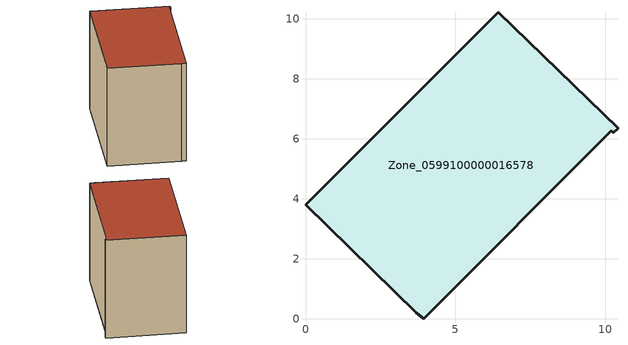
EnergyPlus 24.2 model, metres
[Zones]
Zone_0599100000016578
 floor ground (C_G): 3.95,0 3.7,0.2 0,3.8 6.42,10.21 10.42,6.34 10.27,6.19 10.2,6.26 z0
 wall outside (C_F): 3.7,0.2 3.95,0 10.2,6.26 10.27,6.19 10.42,6.34 6.42,10.21 0,3.8 3.7,0.2 z0:7.4
 roof outside (C_R): 10.42,6.34 6.42,10.21 0,3.8 3.7,0.2 3.95,0 10.2,6.26 10.27,6.19 z7.4
[BUILDING]
Pand.0599100000016578: North Axis=0; Terrain=City; Loads Convergence Tolerance Value=0.04; Temperature Convergence Tolerance Value=0.4; Solar Distribution=FullExterior; Maximum Number of Warmup Days=25; Minimum Number of Warmup Days=1
[Site:Location]
Rotterdam.The.Hague.AP_ZH_NLD Design_Conditions: Latitude=51.96; Longitude=4.45; Time Zone=1; Elevation=-4.5
[SITE:GROUNDTEMPERATURE:BUILDINGSURFACE]
18, 18, 18, 18, 18, 18, 18, 18, 18, 18, 18, 18
[MATERIAL] Thermal Absorptance=0.9; Solar Absorptance=0.7; Visible Absorptance=0.7
Name | Roughness | Thickness | Conductivity | Density | Specific Heat
G.TC.1946 | MediumSmooth | 0.15 | 1 | 540 | 1210
F.TC.1946 | Rough | 0.3 | 0.857143 | 1920 | 840
R.TC.1946 | MediumRough | 0.2 | 0.909091 | 1500 | 1000
[CONSTRUCTION]
C_G: G.TC.1946
C_F: F.TC.1946
C_R: R.TC.1946
[ZONE]
Zone_0599100000016578: Type=1; Multiplier=1; Ceiling Height=Autocalculate; Volume=Autocalculate; Floor Area=autocalculate; Part of Total Floor Area=Yes
[ZONEINFILTRATION:DESIGNFLOWRATE]
Infil_Zone_0599100000016578: Zone or ZoneList or Space or SpaceList=Zone_0599100000016578; Schedule=AlwaysOn; Design Flow Rate Calculation Method=Flow/Area; Flow Rate per Floor Area=0.003; Constant Term Coefficient=1; Temperature Term Coefficient=0; Velocity Term Coefficient=0; Velocity Squared Term Coefficient=0
[HVACTEMPLATE:ZONE:IDEALLOADSAIRSYSTEM]
Zone_0599100000016578: Maximum Heating Supply Air Temperature=50; Minimum Cooling Supply Air Temperature=13; Maximum Heating Supply Air Humidity Ratio=0.0156; Minimum Cooling Supply Air Humidity Ratio=0.0077; Heating Limit=NoLimit; Cooling Limit=NoLimit; Dehumidification Control Type=ConstantSensibleHeatRatio; Cooling Sensible Heat Ratio=0.7; Dehumidification Setpoint=60; Humidification Control Type=None; Humidification Setpoint=30; Outdoor Air Method=None; Outdoor Air Flow Rate per Person=0.00944; Outdoor Air Flow Rate per Zone Floor Area=0; Outdoor Air Flow Rate per Zone=0; Demand Controlled Ventilation Type=None; Outdoor Air Economizer Type=NoEconomizer; Heat Recovery Type=None; Sensible Heat Recovery Effectiveness=0.7; Latent Heat Recovery Effectiveness=0.65
[ZONECONTROL:THERMOSTAT]
ThermostatControl_Zone_0599100000016578: Zone or ZoneList=Zone_0599100000016578; Control Type Schedule=DualSetpointControlType; Control 1=Thermostat_Zone_0599100000016578; Temperature Difference Between Cutout And Setpoint=0
[THERMOSTATSETPOINT:DUALSETPOINT]
Thermostat_Zone_0599100000016578: Heating Setpoint Temperature Schedule=HeatingSetpoint_Zone_0599100000016578; Cooling Setpoint Temperature Schedule=CoolingSetpoint_Zone_0599100000016578
[SCHEDULE:COMPACT]
HeatingSetpoint_Zone_0599100000016578: Through: 12/31, For: AllDays, Until: 24:00, 21
CoolingSetpoint_Zone_0599100000016578: Through: 12/31, For: AllDays, Until: 24:00, 24
DualSetpointControlType: Through: 12/31, For: AllDays, Until: 24:00, 4
AlwaysOn: Through: 12/31, For: AllDays, Until: 24:00, 1
